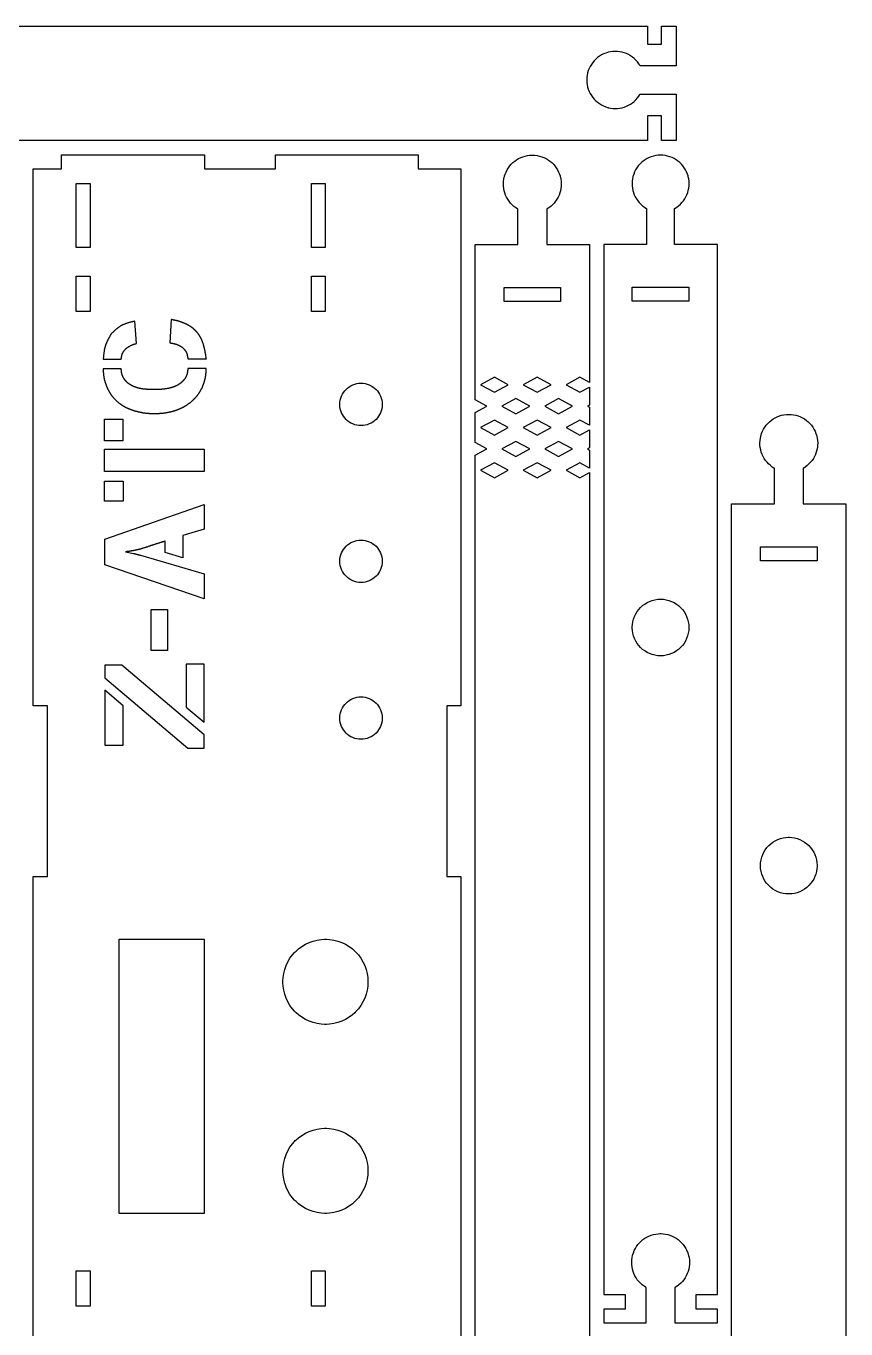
# Model space of a CAD drawing. Extents: x 0 to 216, y 0 to 289.
# Drawn here: x 98.1 to 213.2, y 106.3 to 289.1 of the extents above; entities that cross this region are included whole.
import ezdxf

# ---------------------------------------------------------------- set-up
doc = ezdxf.new("R2010")
doc.units = 0
doc.layers.get('0').update_dxf_attribs({"linetype": 'CONTINUOUS'})

msp = doc.modelspace()

# ---------------------------------------------------------------- linework, layer by layer
at = {"color": 0}
for points in [[(12.595, 289.097), (185.304, 289.097), (185.304, 286.565), (187.254, 286.565), (187.254, 289.097), (189.304, 289.097), (189.304, 283.515), (184.265, 283.515), (184.222, 283.589), (184.086, 283.803), (183.886, 284.069), (183.667, 284.318), (183.429, 284.544), (183.176, 284.75), (182.908, 284.933), (182.628, 285.094), (182.335, 285.232), (182.032, 285.346), (181.721, 285.433), (181.401, 285.497), (181.078, 285.535), (180.75, 285.546), (180.419, 285.531), (180.089, 285.486), (179.84, 285.435), (179.758, 285.414), (179.676, 285.392), (179.435, 285.314), (179.125, 285.189), (178.829, 285.04), (178.55, 284.868), (178.286, 284.676), (178.04, 284.464), (177.814, 284.233), (177.606, 283.985), (177.419, 283.721), (177.254, 283.443), (177.111, 283.151), (176.992, 282.847), (176.897, 282.533), (176.829, 282.21), (176.788, 281.878), (176.774, 281.625), (176.774, 281.54), (176.774, 281.456), (176.788, 281.201), (176.829, 280.869), (176.897, 280.547), (176.992, 280.232), (177.111, 279.929), (177.254, 279.638), (177.419, 279.358), (177.606, 279.094), (177.814, 278.847), (178.04, 278.615), (178.286, 278.404), (178.55, 278.211), (178.829, 278.04), (179.125, 277.892), (179.435, 277.767), (179.676, 277.688), (179.758, 277.667), (179.84, 277.644), (180.089, 277.593), (180.419, 277.55), (180.75, 277.533), (181.078, 277.544), (181.401, 277.582), (181.721, 277.646), (182.032, 277.735), (182.335, 277.849), (182.628, 277.986), (182.908, 278.146), (183.176, 278.329), (183.429, 278.535), (183.667, 278.763), (183.886, 279.01), (184.086, 279.278), (184.224, 279.492), (184.265, 279.565), (189.304, 279.565), (189.304, 279.565), (189.304, 273.047), (187.254, 273.047), (187.254, 276.515), (185.304, 276.515), (185.304, 273.047), (12.595, 273.047)], [(99.0581, 94.4969), (99.0581, 169.797), (101.058, 169.797), (101.058, 193.747), (99.0581, 193.747), (99.0581, 269.047), (103.058, 269.047), (103.058, 271.047), (123.108, 271.047), (123.108, 269.047), (133.058, 269.047), (133.058, 271.047), (153.108, 271.047), (153.108, 269.047), (159.108, 269.047), (159.108, 193.747), (157.108, 193.747), (157.108, 169.797), (159.108, 169.797), (159.108, 94.4969)], [(161.108, 85.7431), (161.108, 228.885), (162.761, 229.778), (161.108, 230.671), (161.108, 234.885), (162.761, 235.778), (161.108, 236.671), (161.108, 258.453), (167.108, 258.453), (167.108, 263.421), (167.035, 263.463), (166.819, 263.603), (166.55, 263.807), (166.301, 264.031), (166.074, 264.271), (165.868, 264.528), (165.685, 264.8), (165.524, 265.085), (165.386, 265.381), (165.274, 265.686), (165.186, 266.001), (165.124, 266.324), (165.086, 266.65), (165.076, 266.982), (165.094, 267.315), (165.14, 267.65), (165.193, 267.9), (165.215, 267.983), (165.236, 268.065), (165.317, 268.31), (165.444, 268.622), (165.596, 268.919), (165.769, 269.201), (165.964, 269.467), (166.179, 269.714), (166.413, 269.943), (166.664, 270.153), (166.931, 270.34), (167.211, 270.507), (167.506, 270.651), (167.813, 270.771), (168.131, 270.865), (168.457, 270.935), (168.792, 270.976), (169.047, 270.992), (169.133, 270.992), (169.218, 270.992), (169.475, 270.976), (169.81, 270.935), (170.136, 270.865), (170.453, 270.771), (170.76, 270.651), (171.054, 270.507), (171.336, 270.34), (171.603, 270.153), (171.854, 269.943), (172.087, 269.714), (172.303, 269.467), (172.497, 269.201), (172.671, 268.919), (172.822, 268.622), (172.95, 268.31), (173.029, 268.065), (173.051, 267.983), (173.074, 267.9), (173.126, 267.65), (173.172, 267.315), (173.189, 266.982), (173.179, 266.65), (173.143, 266.324), (173.081, 266.001), (172.993, 265.686), (172.879, 265.381), (172.742, 265.085), (172.582, 264.8), (172.397, 264.528), (172.192, 264.271), (171.964, 264.031), (171.715, 263.807), (171.447, 263.603), (171.232, 263.463), (171.158, 263.421), (171.158, 258.453), (177.158, 258.453), (177.158, 239.104), (175.814, 239.831), (175.814, 239.831), (173.867, 238.778), (175.814, 237.725), (177.158, 238.451), (177.158, 235.936), (176.867, 235.778), (177.158, 235.619), (177.158, 233.104), (175.814, 233.831), (173.867, 232.778), (175.814, 231.725), (177.158, 232.451), (177.158, 229.936), (176.867, 229.778), (177.158, 229.619), (177.158, 227.104), (175.814, 227.831), (173.867, 226.778), (175.814, 225.725), (177.158, 226.451), (177.158, 85.7431)], [(197.108, 74.7143), (197.108, 222.099), (203.108, 222.099), (203.108, 227.058), (203.035, 227.101), (202.819, 227.242), (202.55, 227.444), (202.301, 227.668), (202.074, 227.908), (201.868, 228.165), (201.685, 228.438), (201.524, 228.722), (201.386, 229.018), (201.274, 229.325), (201.186, 229.639), (201.124, 229.961), (201.086, 230.289), (201.076, 230.619), (201.094, 230.953), (201.14, 231.287), (201.193, 231.539), (201.215, 231.621), (201.237, 231.704), (201.317, 231.947), (201.444, 232.26), (201.596, 232.557), (201.769, 232.839), (201.964, 233.106), (202.179, 233.353), (202.413, 233.582), (202.664, 233.79), (202.931, 233.979), (203.211, 234.144), (203.506, 234.289), (203.813, 234.408), (204.131, 234.504), (204.457, 234.572), (204.792, 234.615), (205.047, 234.629), (205.133, 234.629), (205.218, 234.629), (205.475, 234.615), (205.81, 234.572), (206.136, 234.504), (206.453, 234.408), (206.76, 234.289), (207.054, 234.144), (207.336, 233.979), (207.603, 233.79), (207.854, 233.582), (208.087, 233.353), (208.303, 233.106), (208.497, 232.839), (208.671, 232.557), (208.822, 232.26), (208.95, 231.947), (209.029, 231.704), (209.051, 231.621), (209.074, 231.539), (209.126, 231.287), (209.172, 230.953), (209.189, 230.619), (209.179, 230.289), (209.143, 229.961), (209.081, 229.639), (208.993, 229.325), (208.879, 229.018), (208.742, 228.722), (208.582, 228.438), (208.399, 228.165), (208.192, 227.908), (207.964, 227.668), (207.715, 227.444), (207.447, 227.242), (207.232, 227.101), (207.158, 227.058), (207.158, 222.099), (213.158, 222.099), (213.158, 74.7143)]]:
    msp.add_lwpolyline(points, dxfattribs=at)
for points in [[(195.108, 258.46), (189.108, 258.46), (189.108, 263.499), (189.182, 263.54), (189.396, 263.678), (189.663, 263.878), (189.911, 264.097), (190.138, 264.335), (190.343, 264.588), (190.526, 264.856), (190.688, 265.136), (190.825, 265.429), (190.939, 265.732), (191.028, 266.043), (191.09, 266.362), (191.128, 266.686), (191.139, 267.014), (191.124, 267.344), (191.079, 267.675), (191.029, 267.924), (191.007, 268.006), (190.985, 268.088), (190.907, 268.329), (190.782, 268.639), (190.633, 268.935), (190.462, 269.214), (190.269, 269.478), (190.057, 269.724), (189.826, 269.95), (189.578, 270.158), (189.314, 270.344), (189.036, 270.51), (188.744, 270.653), (188.44, 270.772), (188.126, 270.867), (187.803, 270.935), (187.471, 270.976), (187.218, 270.99), (187.133, 270.99), (187.049, 270.99), (186.794, 270.976), (186.464, 270.935), (186.14, 270.867), (185.825, 270.772), (185.522, 270.653), (185.231, 270.51), (184.951, 270.344), (184.688, 270.158), (184.44, 269.95), (184.21, 269.724), (183.997, 269.478), (183.804, 269.214), (183.633, 268.935), (183.485, 268.639), (183.36, 268.329), (183.281, 268.088), (183.26, 268.006), (183.237, 267.924), (183.188, 267.675), (183.143, 267.344), (183.126, 267.014), (183.138, 266.686), (183.175, 266.362), (183.239, 266.043), (183.328, 265.732), (183.442, 265.429), (183.579, 265.136), (183.739, 264.856), (183.924, 264.588), (184.129, 264.335), (184.356, 264.097), (184.603, 263.878), (184.871, 263.678), (185.085, 263.54), (185.158, 263.499), (185.158, 258.46), (179.158, 258.46), (179.158, 111.176), (182.158, 111.176), (182.158, 109.126), (179.158, 109.126), (179.158, 107.176), (185.108, 107.176), (185.108, 112.137), (185.035, 112.179), (184.819, 112.319), (184.55, 112.523), (184.301, 112.746), (184.074, 112.987), (183.868, 113.244), (183.685, 113.515), (183.524, 113.8), (183.386, 114.096), (183.274, 114.403), (183.186, 114.718), (183.124, 115.039), (183.086, 115.367), (183.076, 115.698), (183.094, 116.031), (183.14, 116.366), (183.193, 116.617), (183.215, 116.699), (183.236, 116.782), (183.317, 117.025), (183.444, 117.338), (183.596, 117.636), (183.769, 117.918), (183.964, 118.183), (184.179, 118.431), (184.413, 118.659), (184.664, 118.868), (184.931, 119.057), (185.211, 119.223), (185.506, 119.367), (185.813, 119.487), (186.131, 119.582), (186.457, 119.651), (186.792, 119.693), (187.047, 119.707), (187.133, 119.707), (187.218, 119.707), (187.475, 119.693), (187.81, 119.651), (188.136, 119.582), (188.453, 119.487), (188.76, 119.367), (189.054, 119.223), (189.336, 119.057), (189.603, 118.868), (189.854, 118.659), (190.087, 118.431), (190.303, 118.183), (190.497, 117.918), (190.671, 117.636), (190.822, 117.338), (190.95, 117.025), (191.029, 116.782), (191.051, 116.699), (191.074, 116.617), (191.126, 116.366), (191.172, 116.031), (191.189, 115.698), (191.179, 115.367), (191.143, 115.039), (191.081, 114.718), (190.993, 114.403), (190.879, 114.096), (190.742, 113.8), (190.582, 113.515), (190.399, 113.244), (190.192, 112.987), (189.964, 112.746), (189.715, 112.523), (189.447, 112.319), (189.232, 112.179), (189.158, 112.137), (189.158, 107.176), (195.108, 107.176), (195.108, 109.126), (192.108, 109.126), (192.108, 111.176), (195.108, 111.176), (195.108, 258.46)], [(105.108, 266.997), (107.058, 266.997), (107.058, 258.047), (105.108, 258.047), (105.108, 266.997)], [(138.108, 266.997), (140.058, 266.997), (140.058, 258.047), (138.108, 258.047), (138.108, 266.997)], [(105.108, 253.997), (107.058, 253.997), (107.058, 249.047), (105.108, 249.047), (105.108, 253.997)], [(138.108, 253.997), (140.058, 253.997), (140.058, 249.047), (138.108, 249.047), (138.108, 253.997)], [(165.158, 252.41), (173.108, 252.41), (173.108, 250.46), (165.158, 250.46), (165.158, 252.41)], [(183.158, 252.46), (191.108, 252.46), (191.108, 250.51), (183.158, 250.51), (183.158, 252.46)], [(113.577, 244.578), (113.34, 247.708), (113.201, 247.675), (113.132, 247.658), (113.063, 247.642), (112.994, 247.625), (112.925, 247.608), (112.856, 247.592), (112.787, 247.574), (112.719, 247.556), (112.65, 247.537), (112.582, 247.519), (112.515, 247.5), (112.447, 247.481), (112.38, 247.461), (112.313, 247.44), (112.247, 247.419), (112.181, 247.397), (112.115, 247.375), (112.05, 247.351), (111.985, 247.328), (111.92, 247.303), (111.857, 247.276), (111.793, 247.25), (111.73, 247.224), (111.668, 247.194), (111.606, 247.165), (111.545, 247.135), (111.485, 247.104), (111.425, 247.071), (111.366, 247.037), (111.317, 247.008), (111.268, 246.978), (111.22, 246.947), (111.172, 246.917), (111.125, 246.885), (111.078, 246.851), (111.031, 246.818), (110.985, 246.783), (110.939, 246.749), (110.893, 246.714), (110.848, 246.678), (110.803, 246.64), (110.758, 246.604), (110.713, 246.567), (110.669, 246.528), (110.625, 246.49), (110.581, 246.451), (110.538, 246.412), (110.494, 246.372), (110.451, 246.333), (110.407, 246.293), (110.364, 246.253), (110.322, 246.211), (110.279, 246.171), (110.236, 246.131), (110.193, 246.089), (110.151, 246.047), (110.108, 246.006), (110.065, 245.965), (110.023, 245.924), (109.993, 245.872), (109.962, 245.822), (109.932, 245.771), (109.902, 245.719), (109.872, 245.669), (109.842, 245.618), (109.813, 245.568), (109.783, 245.517), (109.754, 245.465), (109.725, 245.414), (109.696, 245.362), (109.667, 245.313), (109.639, 245.261), (109.611, 245.21), (109.584, 245.157), (109.557, 245.106), (109.53, 245.054), (109.504, 245.003), (109.478, 244.95), (109.453, 244.897), (109.428, 244.846), (109.403, 244.793), (109.38, 244.74), (109.357, 244.688), (109.334, 244.635), (109.312, 244.581), (109.291, 244.528), (109.271, 244.474), (109.251, 244.419), (109.232, 244.365), (109.211, 244.303), (109.191, 244.24), (109.172, 244.176), (109.153, 244.112), (109.136, 244.049), (109.12, 243.985), (109.104, 243.921), (109.089, 243.856), (109.075, 243.79), (109.062, 243.725), (109.049, 243.66), (109.037, 243.594), (109.025, 243.528), (109.014, 243.461), (109.004, 243.396), (108.994, 243.329), (108.984, 243.263), (108.975, 243.196), (108.967, 243.128), (108.959, 243.061), (108.951, 242.993), (108.943, 242.926), (108.936, 242.858), (108.929, 242.792), (108.922, 242.724), (108.916, 242.656), (108.909, 242.588), (108.903, 242.519), (108.897, 242.451), (108.89, 242.383), (111.421, 242.383), (111.425, 242.414), (111.429, 242.443), (111.434, 242.472), (111.438, 242.501), (111.442, 242.531), (111.447, 242.56), (111.451, 242.59), (111.456, 242.619), (111.461, 242.649), (111.466, 242.678), (111.471, 242.707), (111.476, 242.736), (111.482, 242.764), (111.488, 242.793), (111.494, 242.822), (111.5, 242.85), (111.507, 242.879), (111.514, 242.907), (111.522, 242.936), (111.529, 242.964), (111.537, 242.992), (111.546, 243.019), (111.555, 243.047), (111.564, 243.075), (111.574, 243.101), (111.584, 243.129), (111.595, 243.156), (111.606, 243.182), (111.618, 243.208), (111.631, 243.235), (111.641, 243.257), (111.653, 243.278), (111.664, 243.3), (111.676, 243.321), (111.688, 243.343), (111.701, 243.364), (111.714, 243.385), (111.727, 243.406), (111.74, 243.426), (111.754, 243.446), (111.768, 243.467), (111.782, 243.486), (111.797, 243.507), (111.811, 243.526), (111.826, 243.546), (111.841, 243.567), (111.857, 243.586), (111.872, 243.606), (111.887, 243.625), (111.903, 243.644), (111.919, 243.664), (111.935, 243.683), (111.951, 243.701), (111.967, 243.721), (111.983, 243.74), (111.999, 243.76), (112.015, 243.778), (112.048, 243.817), (112.064, 243.835), (112.064, 243.835), (112.064, 243.835), (112.064, 243.836), (112.064, 243.836), (112.064, 243.836), (112.064, 243.836), (112.065, 243.836), (112.065, 243.836), (112.065, 243.836), (112.065, 243.836), (112.065, 243.836), (112.065, 243.836), (112.065, 243.836), (112.065, 243.836), (112.065, 243.838), (112.066, 243.838), (112.066, 243.838), (112.066, 243.838), (112.066, 243.838), (112.066, 243.838), (112.068, 243.839), (112.089, 243.854), (112.13, 243.885), (112.193, 243.932), (112.213, 243.946), (112.234, 243.961), (112.255, 243.976), (112.276, 243.992), (112.297, 244.007), (112.318, 244.022), (112.339, 244.036), (112.361, 244.051), (112.382, 244.067), (112.403, 244.081), (112.425, 244.094), (112.446, 244.11), (112.468, 244.124), (112.489, 244.138), (112.511, 244.151), (112.533, 244.164), (112.555, 244.178), (112.577, 244.192), (112.599, 244.204), (112.621, 244.217), (112.644, 244.229), (112.666, 244.242), (112.689, 244.254), (112.712, 244.267), (112.739, 244.281), (112.766, 244.293), (112.794, 244.307), (112.822, 244.319), (112.849, 244.332), (112.878, 244.344), (112.906, 244.356), (112.934, 244.368), (112.962, 244.379), (112.991, 244.39), (113.019, 244.401), (113.048, 244.412), (113.077, 244.422), (113.106, 244.432), (113.135, 244.443), (113.164, 244.453), (113.193, 244.463), (113.223, 244.472), (113.252, 244.481), (113.281, 244.49), (113.311, 244.499), (113.34, 244.508), (113.369, 244.517), (113.399, 244.526), (113.429, 244.535), (113.458, 244.543), (113.488, 244.551), (113.517, 244.56), (113.547, 244.569), (113.577, 244.578)], [(118.263, 244.656), (118.297, 244.65), (118.33, 244.646), (118.364, 244.64), (118.397, 244.635), (118.431, 244.629), (118.464, 244.624), (118.497, 244.619), (118.531, 244.614), (118.564, 244.607), (118.597, 244.601), (118.631, 244.596), (118.664, 244.589), (118.697, 244.583), (118.73, 244.576), (118.763, 244.569), (118.796, 244.563), (118.829, 244.556), (118.862, 244.547), (118.894, 244.54), (118.927, 244.532), (118.959, 244.524), (118.992, 244.514), (119.024, 244.506), (119.056, 244.496), (119.088, 244.486), (119.12, 244.475), (119.152, 244.465), (119.183, 244.454), (119.215, 244.443), (119.242, 244.432), (119.269, 244.422), (119.296, 244.411), (119.323, 244.4), (119.35, 244.388), (119.376, 244.376), (119.403, 244.364), (119.429, 244.351), (119.456, 244.339), (119.482, 244.326), (119.508, 244.313), (119.534, 244.3), (119.56, 244.286), (119.586, 244.272), (119.611, 244.258), (119.637, 244.244), (119.663, 244.231), (119.688, 244.215), (119.714, 244.201), (119.739, 244.186), (119.764, 244.172), (119.79, 244.157), (119.815, 244.142), (119.84, 244.126), (119.865, 244.112), (119.891, 244.097), (119.941, 244.067), (119.966, 244.051), (119.991, 244.036), (120.016, 244.021), (120.016, 244.021), (120.016, 244.019), (120.017, 244.019), (120.017, 244.019), (120.017, 244.019), (120.017, 244.019), (120.018, 244.019), (120.018, 244.019), (120.018, 244.019), (120.018, 244.019), (120.018, 244.019), (120.018, 244.019), (120.019, 244.018), (120.019, 244.018), (120.019, 244.018), (120.021, 244.015), (120.04, 243.996), (120.058, 243.976), (120.077, 243.956), (120.096, 243.936), (120.114, 243.915), (120.132, 243.894), (120.151, 243.875), (120.169, 243.854), (120.187, 243.833), (120.205, 243.814), (120.223, 243.793), (120.241, 243.772), (120.258, 243.751), (120.276, 243.731), (120.293, 243.71), (120.31, 243.689), (120.327, 243.668), (120.343, 243.646), (120.36, 243.625), (120.376, 243.604), (120.392, 243.582), (120.407, 243.56), (120.423, 243.537), (120.438, 243.515), (120.452, 243.493), (120.467, 243.471), (120.481, 243.449), (120.494, 243.425), (120.508, 243.403), (120.52, 243.379), (120.535, 243.35), (120.55, 243.321), (120.563, 243.293), (120.577, 243.263), (120.589, 243.233), (120.601, 243.203), (120.613, 243.174), (120.624, 243.143), (120.634, 243.112), (120.644, 243.082), (120.654, 243.05), (120.663, 243.019), (120.672, 242.987), (120.68, 242.957), (120.688, 242.925), (120.696, 242.893), (120.703, 242.861), (120.71, 242.829), (120.717, 242.797), (120.723, 242.764), (120.729, 242.732), (120.735, 242.7), (120.741, 242.667), (120.747, 242.635), (120.752, 242.601), (120.757, 242.568), (120.762, 242.536), (120.767, 242.503), (120.772, 242.469), (120.777, 242.438), (120.782, 242.404), (123.374, 242.404), (123.369, 242.44), (123.364, 242.478), (123.358, 242.515), (123.353, 242.551), (123.348, 242.589), (123.342, 242.625), (123.337, 242.662), (123.331, 242.699), (123.32, 242.772), (123.315, 242.81), (123.309, 242.846), (123.303, 242.883), (123.297, 242.919), (123.292, 242.957), (123.286, 242.993), (123.28, 243.031), (123.273, 243.067), (123.267, 243.103), (123.261, 243.14), (123.254, 243.176), (123.248, 243.213), (123.241, 243.25), (123.234, 243.286), (123.227, 243.322), (123.221, 243.36), (123.213, 243.396), (123.206, 243.432), (123.198, 243.468), (123.191, 243.504), (123.184, 243.539), (123.176, 243.572), (123.169, 243.607), (123.161, 243.64), (123.153, 243.675), (123.145, 243.708), (123.137, 243.742), (123.129, 243.776), (123.121, 243.81), (123.112, 243.843), (123.104, 243.878), (123.095, 243.911), (123.086, 243.944), (123.077, 243.979), (123.069, 244.013), (123.06, 244.046), (123.042, 244.114), (123.032, 244.147), (123.023, 244.181), (123.014, 244.215), (122.995, 244.282), (122.986, 244.315), (122.967, 244.383), (122.957, 244.417), (122.948, 244.45), (122.919, 244.551), (122.887, 244.64), (122.876, 244.669), (122.854, 244.729), (122.844, 244.758), (122.833, 244.789), (122.822, 244.818), (122.81, 244.847), (122.799, 244.876), (122.788, 244.906), (122.776, 244.935), (122.765, 244.964), (122.753, 244.993), (122.741, 245.022), (122.729, 245.051), (122.717, 245.081), (122.705, 245.108), (122.693, 245.138), (122.68, 245.167), (122.667, 245.194), (122.654, 245.222), (122.641, 245.251), (122.627, 245.279), (122.613, 245.307), (122.599, 245.335), (122.585, 245.362), (122.571, 245.39), (122.556, 245.417), (122.542, 245.442), (122.528, 245.468), (122.513, 245.493), (122.499, 245.518), (122.484, 245.543), (122.469, 245.567), (122.453, 245.592), (122.438, 245.617), (122.422, 245.642), (122.406, 245.665), (122.39, 245.69), (122.374, 245.714), (122.358, 245.739), (122.341, 245.763), (122.324, 245.786), (122.308, 245.811), (122.291, 245.835), (122.274, 245.858), (122.257, 245.882), (122.239, 245.906), (122.222, 245.929), (122.205, 245.954), (122.17, 246.001), (122.152, 246.025), (122.135, 246.049), (122.117, 246.072), (122.099, 246.096), (122.082, 246.119), (122.064, 246.143), (122.044, 246.164), (122.024, 246.185), (122.003, 246.206), (121.983, 246.226), (121.963, 246.247), (121.943, 246.268), (121.923, 246.289), (121.902, 246.31), (121.882, 246.331), (121.862, 246.351), (121.841, 246.372), (121.821, 246.393), (121.8, 246.412), (121.78, 246.433), (121.759, 246.454), (121.738, 246.474), (121.718, 246.494), (121.697, 246.514), (121.676, 246.533), (121.655, 246.553), (121.633, 246.572), (121.612, 246.592), (121.591, 246.611), (121.569, 246.631), (121.547, 246.649), (121.526, 246.667), (121.504, 246.686), (121.482, 246.704), (121.46, 246.722), (121.437, 246.74), (121.413, 246.76), (121.388, 246.778), (121.363, 246.797), (121.338, 246.815), (121.313, 246.833), (121.287, 246.851), (121.262, 246.869), (121.236, 246.888), (121.21, 246.904), (121.184, 246.922), (121.157, 246.939), (121.131, 246.956), (121.105, 246.972), (121.078, 246.989), (121.051, 247.006), (121.024, 247.022), (120.997, 247.037), (120.97, 247.054), (120.943, 247.069), (120.916, 247.086), (120.888, 247.101), (120.861, 247.117), (120.834, 247.133), (120.806, 247.149), (120.778, 247.164), (120.751, 247.179), (120.723, 247.194), (120.695, 247.21), (120.668, 247.226), (120.612, 247.257), (120.579, 247.271), (120.547, 247.285), (120.514, 247.299), (120.449, 247.326), (120.416, 247.34), (120.384, 247.354), (120.351, 247.368), (120.318, 247.382), (120.286, 247.396), (120.253, 247.41), (120.22, 247.424), (120.188, 247.436), (120.155, 247.45), (120.122, 247.464), (120.089, 247.476), (120.056, 247.489), (120.023, 247.503), (119.991, 247.515), (119.958, 247.528), (119.925, 247.54), (119.892, 247.553), (119.858, 247.565), (119.825, 247.576), (119.792, 247.589), (119.759, 247.6), (119.726, 247.612), (119.692, 247.624), (119.659, 247.635), (119.625, 247.644), (119.587, 247.657), (119.549, 247.669), (119.51, 247.681), (119.471, 247.692), (119.433, 247.703), (119.394, 247.714), (119.355, 247.725), (119.316, 247.735), (119.277, 247.746), (119.238, 247.756), (119.199, 247.765), (119.16, 247.775), (119.12, 247.785), (119.081, 247.794), (119.042, 247.803), (119.002, 247.813), (118.963, 247.821), (118.923, 247.831), (118.883, 247.839), (118.844, 247.847), (118.804, 247.856), (118.765, 247.864), (118.725, 247.872), (118.685, 247.881), (118.645, 247.889), (118.605, 247.897), (118.526, 247.912), (118.486, 247.921), (118.446, 247.929), (118.229, 244.66), (118.263, 244.656)], [(116.131, 234.746), (116.178, 234.747), (116.226, 234.749), (116.274, 234.75), (116.321, 234.751), (116.369, 234.753), (116.417, 234.754), (116.464, 234.757), (116.559, 234.76), (116.607, 234.763), (116.654, 234.764), (116.702, 234.767), (116.749, 234.769), (116.797, 234.772), (116.844, 234.775), (116.891, 234.778), (116.939, 234.781), (116.986, 234.785), (117.033, 234.787), (117.08, 234.792), (117.128, 234.796), (117.175, 234.8), (117.222, 234.804), (117.269, 234.808), (117.316, 234.814), (117.363, 234.819), (117.41, 234.825), (117.457, 234.831), (117.503, 234.838), (117.549, 234.843), (117.595, 234.85), (117.641, 234.857), (117.687, 234.865), (117.733, 234.872), (117.779, 234.881), (117.824, 234.889), (117.87, 234.897), (117.916, 234.907), (117.961, 234.915), (118.007, 234.925), (118.053, 234.935), (118.098, 234.944), (118.144, 234.954), (118.189, 234.964), (118.235, 234.975), (118.28, 234.985), (118.326, 234.996), (118.371, 235.006), (118.416, 235.017), (118.462, 235.028), (118.507, 235.039), (118.553, 235.05), (118.598, 235.063), (118.643, 235.074), (118.734, 235.096), (118.78, 235.108), (118.825, 235.119), (118.87, 235.131), (118.916, 235.143), (118.957, 235.157), (118.997, 235.172), (119.038, 235.188), (119.079, 235.201), (119.119, 235.217), (119.16, 235.232), (119.201, 235.247), (119.241, 235.263), (119.282, 235.276), (119.322, 235.292), (119.363, 235.307), (119.403, 235.324), (119.443, 235.339), (119.483, 235.354), (119.523, 235.371), (119.563, 235.386), (119.603, 235.403), (119.643, 235.419), (119.683, 235.436), (119.722, 235.453), (119.762, 235.469), (119.801, 235.487), (119.84, 235.506), (119.879, 235.522), (119.918, 235.542), (119.956, 235.56), (119.995, 235.578), (120.033, 235.597), (120.071, 235.617), (120.109, 235.636), (120.146, 235.656), (120.183, 235.676), (120.22, 235.696), (120.257, 235.717), (120.293, 235.737), (120.33, 235.76), (120.366, 235.781), (120.402, 235.803), (120.438, 235.825), (120.474, 235.847), (120.509, 235.871), (120.545, 235.893), (120.581, 235.917), (120.616, 235.94), (120.651, 235.964), (120.686, 235.987), (120.722, 236.011), (120.756, 236.035), (120.791, 236.06), (120.826, 236.083), (120.861, 236.108), (120.896, 236.133), (120.931, 236.158), (120.965, 236.182), (121, 236.207), (121.034, 236.232), (121.069, 236.257), (121.104, 236.283), (121.138, 236.308), (121.173, 236.333), (121.207, 236.358), (121.237, 236.386), (121.267, 236.412), (121.297, 236.44), (121.327, 236.468), (121.357, 236.496), (121.387, 236.524), (121.416, 236.551), (121.446, 236.578), (121.476, 236.606), (121.505, 236.633), (121.534, 236.661), (121.564, 236.69), (121.593, 236.718), (121.622, 236.746), (121.651, 236.774), (121.679, 236.803), (121.708, 236.831), (121.736, 236.86), (121.764, 236.889), (121.792, 236.917), (121.82, 236.946), (121.847, 236.975), (121.874, 237.006), (121.901, 237.035), (121.928, 237.064), (121.954, 237.094), (121.98, 237.125), (122.006, 237.156), (122.032, 237.186), (122.057, 237.217), (122.083, 237.25), (122.109, 237.282), (122.135, 237.317), (122.16, 237.35), (122.185, 237.383), (122.21, 237.418), (122.234, 237.453), (122.258, 237.487), (122.282, 237.522), (122.306, 237.557), (122.329, 237.593), (122.352, 237.628), (122.375, 237.664), (122.397, 237.7), (122.42, 237.736), (122.442, 237.772), (122.464, 237.808), (122.486, 237.846), (122.508, 237.882), (122.529, 237.919), (122.551, 237.956), (122.572, 237.993), (122.593, 238.031), (122.614, 238.068), (122.635, 238.104), (122.656, 238.142), (122.677, 238.179), (122.698, 238.217), (122.719, 238.254), (122.74, 238.292), (122.76, 238.329), (122.777, 238.371), (122.809, 238.453), (122.826, 238.493), (122.842, 238.535), (122.858, 238.575), (122.874, 238.617), (122.89, 238.657), (122.906, 238.699), (122.922, 238.739), (122.937, 238.781), (122.953, 238.821), (122.968, 238.862), (122.983, 238.903), (122.998, 238.944), (123.013, 238.986), (123.027, 239.026), (123.041, 239.068), (123.055, 239.11), (123.069, 239.151), (123.082, 239.192), (123.095, 239.233), (123.108, 239.275), (123.121, 239.317), (123.133, 239.358), (123.144, 239.4), (123.156, 239.442), (123.167, 239.483), (123.178, 239.526), (123.188, 239.568), (123.199, 239.614), (123.209, 239.661), (123.219, 239.708), (123.228, 239.756), (123.237, 239.801), (123.245, 239.849), (123.253, 239.896), (123.261, 239.944), (123.268, 239.992), (123.275, 240.039), (123.281, 240.086), (123.287, 240.135), (123.293, 240.182), (123.298, 240.231), (123.303, 240.278), (123.308, 240.326), (123.312, 240.375), (123.317, 240.422), (123.321, 240.471), (123.324, 240.519), (123.328, 240.568), (123.331, 240.617), (123.335, 240.665), (123.338, 240.714), (123.341, 240.763), (123.343, 240.811), (123.346, 240.86), (123.352, 240.957), (123.357, 241.054), (120.766, 241.054), (120.765, 241.028), (120.761, 240.975), (120.759, 240.949), (120.757, 240.922), (120.755, 240.896), (120.753, 240.869), (120.751, 240.843), (120.749, 240.817), (120.746, 240.79), (120.744, 240.764), (120.741, 240.737), (120.738, 240.711), (120.735, 240.685), (120.732, 240.66), (120.729, 240.633), (120.725, 240.607), (120.721, 240.581), (120.717, 240.556), (120.713, 240.529), (120.708, 240.503), (120.704, 240.478), (120.698, 240.451), (120.693, 240.426), (120.688, 240.401), (120.682, 240.375), (120.675, 240.35), (120.668, 240.325), (120.662, 240.3), (120.654, 240.275), (120.647, 240.251), (120.639, 240.228), (120.631, 240.204), (120.623, 240.182), (120.615, 240.158), (120.606, 240.136), (120.597, 240.112), (120.587, 240.09), (120.578, 240.068), (120.568, 240.046), (120.558, 240.022), (120.547, 240), (120.537, 239.978), (120.526, 239.956), (120.515, 239.933), (120.504, 239.912), (120.493, 239.89), (120.482, 239.868), (120.47, 239.846), (120.458, 239.824), (120.447, 239.803), (120.435, 239.781), (120.423, 239.758), (120.411, 239.737), (120.398, 239.715), (120.386, 239.694), (120.374, 239.672), (120.362, 239.651), (120.349, 239.629), (120.337, 239.608), (120.325, 239.586), (120.325, 239.586), (120.325, 239.586), (120.325, 239.586), (120.325, 239.586), (120.325, 239.586), (120.325, 239.586), (120.324, 239.586), (120.324, 239.586), (120.324, 239.586), (120.324, 239.586), (120.324, 239.586), (120.324, 239.586), (120.324, 239.586), (120.324, 239.585), (120.324, 239.585), (120.324, 239.585), (120.324, 239.585), (120.324, 239.585), (120.324, 239.585), (120.324, 239.585), (120.324, 239.585), (120.324, 239.585), (120.324, 239.585), (120.323, 239.585), (120.323, 239.585), (120.323, 239.583), (120.323, 239.583), (120.323, 239.583), (120.323, 239.583), (120.322, 239.583), (120.322, 239.583), (120.322, 239.583), (120.307, 239.565), (120.262, 239.511), (120.246, 239.494), (120.231, 239.476), (120.216, 239.458), (120.201, 239.442), (120.185, 239.424), (120.17, 239.406), (120.154, 239.389), (120.139, 239.371), (120.123, 239.354), (120.108, 239.336), (120.092, 239.319), (120.076, 239.303), (120.06, 239.285), (120.044, 239.268), (120.028, 239.251), (120.012, 239.235), (119.995, 239.218), (119.979, 239.201), (119.962, 239.186), (119.946, 239.169), (119.929, 239.153), (119.912, 239.138), (119.895, 239.122), (119.878, 239.106), (119.86, 239.09), (119.843, 239.075), (119.824, 239.06), (119.805, 239.044), (119.787, 239.029), (119.767, 239.014), (119.748, 238.999), (119.729, 238.985), (119.71, 238.969), (119.69, 238.956), (119.67, 238.942), (119.65, 238.928), (119.63, 238.914), (119.61, 238.9), (119.59, 238.886), (119.57, 238.872), (119.549, 238.86), (119.529, 238.846), (119.508, 238.833), (119.488, 238.819), (119.467, 238.807), (119.446, 238.794), (119.426, 238.782), (119.405, 238.769), (119.384, 238.757), (119.342, 238.732), (119.321, 238.719), (119.3, 238.707), (119.237, 238.669), (119.216, 238.657), (119.216, 238.657), (119.216, 238.657), (119.216, 238.657), (119.216, 238.657), (119.216, 238.657), (119.215, 238.657), (119.215, 238.657), (119.215, 238.657), (119.215, 238.657), (119.215, 238.657), (119.215, 238.657), (119.215, 238.657), (119.215, 238.657), (119.215, 238.657), (119.215, 238.657), (119.215, 238.657), (119.215, 238.657), (119.215, 238.657), (119.215, 238.657), (119.215, 238.657), (119.215, 238.657), (119.215, 238.657), (119.215, 238.657), (119.214, 238.657), (119.214, 238.657), (119.214, 238.657), (119.214, 238.657), (119.213, 238.656), (119.191, 238.646), (119.169, 238.638), (119.147, 238.628), (119.102, 238.608), (119.08, 238.599), (119.058, 238.589), (119.036, 238.581), (119.014, 238.571), (118.991, 238.561), (118.969, 238.553), (118.947, 238.543), (118.902, 238.525), (118.88, 238.515), (118.858, 238.507), (118.835, 238.497), (118.813, 238.489), (118.79, 238.481), (118.768, 238.472), (118.745, 238.464), (118.723, 238.456), (118.7, 238.447), (118.677, 238.439), (118.655, 238.431), (118.632, 238.422), (118.609, 238.415), (118.586, 238.407), (118.563, 238.4), (118.54, 238.393), (118.515, 238.385), (118.49, 238.378), (118.465, 238.369), (118.44, 238.362), (118.415, 238.356), (118.389, 238.349), (118.364, 238.342), (118.338, 238.336), (118.313, 238.329), (118.288, 238.324), (118.262, 238.317), (118.237, 238.311), (118.211, 238.306), (118.185, 238.3), (118.16, 238.294), (118.134, 238.289), (118.108, 238.283), (118.083, 238.278), (118.057, 238.272), (118.031, 238.268), (118.005, 238.263), (117.98, 238.257), (117.954, 238.253), (117.928, 238.247), (117.902, 238.243), (117.877, 238.237), (117.851, 238.233), (117.799, 238.224), (117.773, 238.219), (117.748, 238.214), (117.748, 238.214), (117.748, 238.214), (117.747, 238.214), (117.747, 238.214), (117.747, 238.214), (117.746, 238.214), (117.695, 238.207), (117.67, 238.204), (117.644, 238.2), (117.618, 238.197), (117.593, 238.194), (117.567, 238.19), (117.541, 238.188), (117.516, 238.183), (117.49, 238.181), (117.465, 238.178), (117.439, 238.175), (117.388, 238.168), (117.336, 238.162), (117.311, 238.158), (117.285, 238.156), (117.259, 238.153), (117.233, 238.15), (117.208, 238.147), (117.156, 238.142), (117.131, 238.14), (117.105, 238.138), (117.079, 238.135), (117.053, 238.132), (117.028, 238.131), (117.002, 238.128), (116.976, 238.126), (116.95, 238.124), (116.924, 238.122), (116.898, 238.121), (116.871, 238.118), (116.845, 238.117), (116.819, 238.115), (116.793, 238.114), (116.767, 238.112), (116.74, 238.111), (116.714, 238.11), (116.688, 238.108), (116.662, 238.107), (116.635, 238.107), (116.609, 238.106), (116.583, 238.104), (116.557, 238.103), (116.531, 238.103), (116.504, 238.101), (116.478, 238.101), (116.452, 238.1), (116.426, 238.1), (116.399, 238.099), (116.373, 238.099), (116.321, 238.097), (116.295, 238.097), (116.268, 238.096), (116.242, 238.096), (116.216, 238.094), (116.19, 238.094), (116.163, 238.094), (116.163, 238.094), (116.163, 238.094), (116.163, 238.094), (116.137, 238.094), (116.085, 238.094), (116.059, 238.096), (116.033, 238.096), (116.007, 238.096), (115.981, 238.096), (115.955, 238.097), (115.929, 238.097), (115.903, 238.097), (115.877, 238.099), (115.851, 238.099), (115.799, 238.1), (115.773, 238.1), (115.748, 238.1), (115.722, 238.101), (115.696, 238.101), (115.67, 238.103), (115.644, 238.103), (115.618, 238.104), (115.592, 238.104), (115.566, 238.106), (115.54, 238.107), (115.514, 238.107), (115.488, 238.108), (115.462, 238.11), (115.436, 238.11), (115.41, 238.111), (115.384, 238.112), (115.357, 238.114), (115.33, 238.115), (115.302, 238.117), (115.275, 238.118), (115.221, 238.121), (115.193, 238.124), (115.166, 238.125), (115.112, 238.128), (115.084, 238.131), (115.057, 238.132), (115.03, 238.135), (115.003, 238.136), (114.976, 238.138), (114.948, 238.14), (114.894, 238.144), (114.84, 238.149), (114.785, 238.153), (114.704, 238.16), (114.677, 238.162), (114.65, 238.165), (114.622, 238.167), (114.595, 238.169), (114.568, 238.172), (114.541, 238.174), (114.54, 238.174), (114.54, 238.174), (114.54, 238.174), (114.539, 238.174), (114.513, 238.178), (114.487, 238.182), (114.461, 238.186), (114.435, 238.19), (114.409, 238.194), (114.383, 238.199), (114.357, 238.201), (114.331, 238.206), (114.305, 238.21), (114.279, 238.214), (114.227, 238.224), (114.202, 238.228), (114.176, 238.232), (114.15, 238.237), (114.124, 238.242), (114.098, 238.247), (114.072, 238.251), (114.047, 238.257), (114.021, 238.263), (113.995, 238.267), (113.969, 238.272), (113.944, 238.278), (113.918, 238.285), (113.893, 238.29), (113.867, 238.296), (113.842, 238.303), (113.816, 238.31), (113.791, 238.317), (113.765, 238.324), (113.741, 238.331), (113.717, 238.338), (113.693, 238.344), (113.669, 238.351), (113.645, 238.36), (113.621, 238.367), (113.597, 238.375), (113.573, 238.383), (113.549, 238.392), (113.525, 238.4), (113.502, 238.408), (113.478, 238.417), (113.454, 238.425), (113.431, 238.435), (113.407, 238.443), (113.383, 238.453), (113.36, 238.461), (113.336, 238.471), (113.313, 238.481), (113.29, 238.489), (113.266, 238.499), (113.243, 238.508), (113.196, 238.528), (113.173, 238.537), (113.15, 238.547), (113.126, 238.557), (113.08, 238.576), (113.033, 238.596), (113.033, 238.596), (113.033, 238.596), (113.033, 238.596), (113.033, 238.596), (113.033, 238.596), (113.033, 238.596), (113.033, 238.596), (113.033, 238.596), (113.033, 238.596), (113.033, 238.596), (113.032, 238.596), (113.032, 238.596), (113.032, 238.596), (113.032, 238.596), (113.032, 238.596), (113.032, 238.596), (113.032, 238.596), (113.032, 238.596), (113.032, 238.596), (113.032, 238.596), (113.032, 238.596), (113.032, 238.596), (113.032, 238.596), (113.032, 238.596), (113.032, 238.596), (113.032, 238.597), (113.032, 238.597), (113.032, 238.597), (113.032, 238.597), (113.032, 238.597), (113.032, 238.597), (113.032, 238.597), (113.031, 238.597), (113.031, 238.597), (113.031, 238.597), (113.031, 238.597), (113.01, 238.608), (112.988, 238.619), (112.967, 238.632), (112.945, 238.643), (112.902, 238.667), (112.88, 238.678), (112.859, 238.69), (112.837, 238.701), (112.816, 238.714), (112.795, 238.725), (112.774, 238.737), (112.752, 238.75), (112.731, 238.763), (112.71, 238.775), (112.689, 238.787), (112.668, 238.8), (112.648, 238.813), (112.627, 238.825), (112.606, 238.839), (112.586, 238.851), (112.565, 238.865), (112.545, 238.879), (112.525, 238.893), (112.505, 238.907), (112.485, 238.921), (112.466, 238.935), (112.446, 238.95), (112.427, 238.964), (112.407, 238.979), (112.389, 238.994), (112.371, 239.01), (112.352, 239.025), (112.335, 239.04), (112.317, 239.056), (112.299, 239.071), (112.282, 239.088), (112.264, 239.103), (112.247, 239.119), (112.23, 239.136), (112.213, 239.153), (112.196, 239.168), (112.179, 239.186), (112.162, 239.203), (112.146, 239.219), (112.129, 239.236), (112.113, 239.254), (112.096, 239.271), (112.08, 239.289), (112.064, 239.306), (112.048, 239.324), (112.032, 239.34), (112.016, 239.358), (112, 239.376), (111.984, 239.393), (111.968, 239.411), (111.952, 239.429), (111.904, 239.482), (111.904, 239.483), (111.904, 239.483), (111.904, 239.483), (111.904, 239.483), (111.903, 239.483), (111.903, 239.483), (111.903, 239.483), (111.903, 239.483), (111.903, 239.485), (111.903, 239.485), (111.903, 239.485), (111.903, 239.485), (111.903, 239.485), (111.903, 239.485), (111.903, 239.485), (111.903, 239.485), (111.902, 239.485), (111.902, 239.485), (111.902, 239.485), (111.902, 239.485), (111.902, 239.485), (111.902, 239.485), (111.902, 239.485), (111.902, 239.485), (111.902, 239.485), (111.902, 239.486), (111.902, 239.486), (111.902, 239.486), (111.902, 239.486), (111.902, 239.486), (111.902, 239.486), (111.863, 239.551), (111.837, 239.596), (111.811, 239.64), (111.798, 239.662), (111.785, 239.685), (111.773, 239.707), (111.76, 239.729), (111.748, 239.751), (111.736, 239.774), (111.724, 239.796), (111.712, 239.818), (111.7, 239.842), (111.688, 239.864), (111.677, 239.886), (111.666, 239.91), (111.655, 239.932), (111.644, 239.956), (111.634, 239.978), (111.623, 240.001), (111.613, 240.025), (111.604, 240.047), (111.594, 240.071), (111.585, 240.094), (111.576, 240.118), (111.567, 240.142), (111.559, 240.165), (111.55, 240.193), (111.542, 240.221), (111.534, 240.249), (111.526, 240.276), (111.518, 240.304), (111.511, 240.333), (111.505, 240.361), (111.499, 240.389), (111.493, 240.418), (111.487, 240.446), (111.482, 240.475), (111.477, 240.504), (111.472, 240.532), (111.468, 240.561), (111.463, 240.59), (111.459, 240.619), (111.455, 240.649), (111.452, 240.676), (111.448, 240.706), (111.445, 240.735), (111.442, 240.764), (111.439, 240.793), (111.436, 240.822), (111.434, 240.851), (111.431, 240.882), (111.428, 240.911), (111.426, 240.94), (111.424, 240.969), (111.419, 241.028), (111.413, 241.033), (108.87, 241.033), (108.873, 240.985), (108.876, 240.936), (108.882, 240.838), (108.885, 240.787), (108.888, 240.739), (108.892, 240.69), (108.895, 240.642), (108.899, 240.592), (108.903, 240.543), (108.907, 240.494), (108.911, 240.446), (108.915, 240.397), (108.92, 240.349), (108.925, 240.299), (108.93, 240.251), (108.935, 240.203), (108.941, 240.154), (108.947, 240.106), (108.953, 240.057), (108.96, 240.008), (108.967, 239.961), (108.974, 239.912), (108.982, 239.865), (108.99, 239.817), (108.999, 239.769), (109.008, 239.722), (109.017, 239.674), (109.027, 239.626), (109.038, 239.579), (109.047, 239.536), (109.058, 239.492), (109.069, 239.449), (109.08, 239.404), (109.092, 239.361), (109.104, 239.318), (109.117, 239.275), (109.129, 239.231), (109.142, 239.188), (109.156, 239.144), (109.169, 239.101), (109.183, 239.058), (109.198, 239.015), (109.212, 238.972), (109.227, 238.929), (109.242, 238.888), (109.257, 238.844), (109.272, 238.801), (109.288, 238.758), (109.303, 238.715), (109.319, 238.674), (109.335, 238.631), (109.351, 238.588), (109.367, 238.546), (109.384, 238.503), (109.4, 238.46), (109.416, 238.417), (109.433, 238.375), (109.449, 238.332), (109.466, 238.289), (109.524, 238.181), (109.544, 238.144), (109.563, 238.108), (109.583, 238.072), (109.603, 238.036), (109.622, 238), (109.642, 237.964), (109.662, 237.928), (109.682, 237.892), (109.702, 237.857), (109.723, 237.821), (109.743, 237.786), (109.764, 237.75), (109.784, 237.715), (109.805, 237.681), (109.826, 237.644), (109.848, 237.61), (109.869, 237.576), (109.891, 237.542), (109.913, 237.507), (109.935, 237.474), (109.958, 237.439), (109.98, 237.406), (110.003, 237.372), (110.027, 237.339), (110.05, 237.307), (110.074, 237.274), (110.098, 237.242), (110.123, 237.21), (110.148, 237.176), (110.173, 237.144), (110.199, 237.114), (110.225, 237.082), (110.252, 237.051), (110.278, 237.019), (110.305, 236.989), (110.333, 236.958), (110.36, 236.928), (110.388, 236.897), (110.416, 236.868), (110.444, 236.838), (110.473, 236.808), (110.502, 236.779), (110.53, 236.749), (110.559, 236.719), (110.589, 236.69), (110.618, 236.661), (110.648, 236.633), (110.677, 236.604), (110.707, 236.575), (110.737, 236.546), (110.767, 236.518), (110.797, 236.489), (110.827, 236.461), (110.858, 236.432), (110.888, 236.404), (110.918, 236.375), (110.979, 236.318), (111.013, 236.293), (111.047, 236.269), (111.081, 236.244), (111.115, 236.221), (111.149, 236.196), (111.183, 236.171), (111.218, 236.147), (111.286, 236.099), (111.32, 236.075), (111.354, 236.051), (111.389, 236.028), (111.423, 236.004), (111.458, 235.981), (111.492, 235.957), (111.527, 235.933), (111.562, 235.911), (111.597, 235.889), (111.632, 235.865), (111.667, 235.843), (111.702, 235.822), (111.737, 235.8), (111.773, 235.778), (111.808, 235.757), (111.844, 235.736), (111.88, 235.715), (111.916, 235.694), (111.952, 235.675), (111.988, 235.656), (112.025, 235.636), (112.063, 235.615), (112.102, 235.596), (112.142, 235.576), (112.181, 235.558), (112.221, 235.539), (112.26, 235.521), (112.3, 235.503), (112.34, 235.485), (112.381, 235.468), (112.421, 235.45), (112.462, 235.433), (112.502, 235.417), (112.543, 235.4), (112.584, 235.383), (112.625, 235.368), (112.666, 235.351), (112.708, 235.336), (112.749, 235.321), (112.79, 235.306), (112.832, 235.29), (112.873, 235.275), (112.915, 235.26), (112.957, 235.246), (112.999, 235.231), (113.041, 235.215), (113.082, 235.201), (113.166, 235.172), (113.208, 235.157), (113.25, 235.143), (113.381, 235.11), (113.424, 235.099), (113.468, 235.088), (113.511, 235.076), (113.554, 235.065), (113.598, 235.054), (113.641, 235.043), (113.685, 235.032), (113.728, 235.021), (113.772, 235.011), (113.815, 235), (113.859, 234.99), (113.902, 234.981), (113.946, 234.969), (113.99, 234.96), (114.033, 234.95), (114.077, 234.94), (114.12, 234.932), (114.164, 234.922), (114.208, 234.914), (114.251, 234.904), (114.295, 234.896), (114.339, 234.888), (114.383, 234.881), (114.426, 234.872), (114.47, 234.865), (114.514, 234.858), (114.558, 234.851), (114.607, 234.843), (114.655, 234.836), (114.704, 234.831), (114.753, 234.824), (114.801, 234.818), (114.85, 234.813), (114.899, 234.807), (114.948, 234.803), (114.997, 234.799), (115.046, 234.793), (115.095, 234.789), (115.144, 234.786), (115.193, 234.782), (115.243, 234.779), (115.292, 234.775), (115.341, 234.772), (115.39, 234.769), (115.44, 234.767), (115.489, 234.765), (115.538, 234.763), (115.588, 234.761), (115.637, 234.758), (115.687, 234.757), (115.736, 234.754), (115.786, 234.753), (115.835, 234.751), (115.885, 234.75), (115.934, 234.749), (115.984, 234.747), (116.033, 234.746), (116.083, 234.744), (116.131, 234.746)], [(165.761, 238.778), (163.814, 239.831), (161.867, 238.778), (163.814, 237.725), (165.761, 238.778)], [(169.814, 239.831), (167.867, 238.778), (169.814, 237.725), (171.761, 238.778), (169.814, 239.831)], [(145.083, 238.997), (145.16, 238.997), (145.388, 238.982), (145.682, 238.936), (145.968, 238.864), (146.242, 238.764), (146.501, 238.638), (146.746, 238.489), (146.975, 238.318), (147.186, 238.126), (147.379, 237.914), (147.55, 237.686), (147.699, 237.44), (147.824, 237.181), (147.924, 236.907), (147.997, 236.622), (148.043, 236.326), (148.058, 236.099), (148.058, 236.022), (148.058, 235.946), (148.043, 235.718), (147.997, 235.422), (147.924, 235.138), (147.824, 234.864), (147.699, 234.604), (147.55, 234.358), (147.379, 234.129), (147.186, 233.918), (146.975, 233.726), (146.746, 233.556), (146.501, 233.407), (146.242, 233.281), (145.968, 233.181), (145.682, 233.108), (145.388, 233.063), (145.16, 233.047), (145.083, 233.047), (145.007, 233.047), (144.779, 233.063), (144.483, 233.108), (144.199, 233.181), (143.925, 233.281), (143.665, 233.407), (143.419, 233.556), (143.19, 233.726), (142.979, 233.918), (142.788, 234.129), (142.617, 234.358), (142.467, 234.604), (142.342, 234.864), (142.242, 235.138), (142.168, 235.422), (142.124, 235.718), (142.108, 235.946), (142.108, 236.022), (142.108, 236.099), (142.124, 236.326), (142.168, 236.622), (142.242, 236.907), (142.342, 237.181), (142.467, 237.44), (142.617, 237.686), (142.788, 237.914), (142.979, 238.126), (143.19, 238.318), (143.419, 238.489), (143.665, 238.638), (143.925, 238.764), (144.199, 238.864), (144.483, 238.936), (144.779, 238.982), (145.007, 238.997), (145.083, 238.997)], [(166.814, 234.725), (168.761, 235.778), (166.814, 236.831), (164.867, 235.778), (166.814, 234.725)], [(172.814, 234.725), (174.761, 235.778), (172.814, 236.831), (170.867, 235.778), (172.814, 234.725)], [(109.088, 233.933), (111.658, 233.933), (111.658, 230.924), (109.088, 230.924), (109.088, 233.933)], [(165.761, 232.778), (163.814, 233.831), (161.867, 232.778), (163.814, 231.725), (165.761, 232.778)], [(171.761, 232.778), (169.814, 233.831), (167.867, 232.778), (169.814, 231.725), (171.761, 232.778)], [(166.814, 230.831), (164.867, 229.778), (166.814, 228.725), (168.761, 229.778), (166.814, 230.831)], [(174.761, 229.778), (172.814, 230.831), (170.867, 229.778), (172.814, 228.725), (174.761, 229.778)], [(109.088, 229.754), (123.058, 229.754), (123.058, 226.624), (109.088, 226.624), (109.088, 229.754)], [(163.814, 225.725), (165.761, 226.778), (163.814, 227.831), (161.867, 226.778), (163.814, 225.725)], [(167.867, 226.778), (169.814, 225.725), (171.761, 226.778), (169.814, 227.831), (167.867, 226.778)], [(109.088, 225.274), (111.678, 225.274), (111.678, 222.464), (109.088, 222.464), (109.088, 225.274)], [(114.875, 215.962), (114.831, 215.949), (114.742, 215.922), (114.698, 215.908), (114.653, 215.896), (114.565, 215.868), (114.52, 215.856), (114.476, 215.842), (114.431, 215.829), (114.387, 215.815), (114.343, 215.803), (114.298, 215.79), (114.253, 215.778), (114.209, 215.765), (114.164, 215.751), (114.12, 215.74), (114.075, 215.728), (114.031, 215.715), (113.986, 215.703), (113.941, 215.692), (113.897, 215.679), (113.852, 215.668), (113.807, 215.657), (113.762, 215.646), (113.718, 215.635), (113.673, 215.624), (113.628, 215.614), (113.583, 215.603), (113.538, 215.593), (113.493, 215.583), (113.449, 215.574), (113.405, 215.565), (113.361, 215.556), (113.317, 215.547), (113.273, 215.539), (113.228, 215.531), (113.184, 215.522), (113.14, 215.514), (113.096, 215.506), (113.051, 215.499), (113.007, 215.49), (112.962, 215.483), (112.918, 215.476), (112.874, 215.468), (112.829, 215.461), (112.785, 215.454), (112.74, 215.447), (112.696, 215.44), (112.651, 215.435), (112.562, 215.421), (112.517, 215.414), (112.473, 215.408), (112.428, 215.401), (112.338, 215.389), (112.204, 215.369), (112.16, 215.364), (112.115, 215.357), (112.112, 215.357), (112.108, 215.357), (112.105, 215.356), (112.095, 215.354), (112.091, 215.354), (112.085, 215.353), (112.081, 215.353), (112.074, 215.351), (112.071, 215.351), (112.068, 215.351), (112.064, 215.35), (112.061, 215.35), (112.051, 215.349), (112.047, 215.349), (112.041, 215.347), (112.037, 215.346), (112.031, 215.346), (112.027, 215.344), (112.024, 215.344), (112.021, 215.344), (112.017, 215.343), (112.014, 215.343), (113.157, 215.114), (113.239, 215.096), (113.255, 215.093), (113.271, 215.089), (113.287, 215.085), (113.32, 215.078), (113.336, 215.074), (113.352, 215.071), (113.368, 215.067), (113.384, 215.063), (113.4, 215.06), (113.417, 215.056), (113.433, 215.051), (113.449, 215.047), (113.465, 215.044), (113.481, 215.04), (113.497, 215.036), (113.513, 215.032), (113.529, 215.028), (113.545, 215.025), (113.562, 215.021), (113.578, 215.017), (113.594, 215.013), (113.61, 215.008), (113.626, 215.004), (113.658, 214.996), (113.674, 214.992), (113.69, 214.987), (113.722, 214.978), (113.738, 214.974), (113.754, 214.969), (113.785, 214.96), (113.801, 214.956), (113.817, 214.951), (113.833, 214.946), (113.849, 214.942), (113.881, 214.932), (113.897, 214.928), (113.913, 214.922), (113.945, 214.914), (113.961, 214.908), (114.024, 214.889), (114.04, 214.885), (114.056, 214.879), (114.104, 214.865), (114.12, 214.86), (114.136, 214.856), (114.136, 214.854), (123.058, 212.24), (123.058, 208.733), (109.108, 213.536), (109.108, 217.101), (123.058, 222.004), (123.058, 218.538), (120.058, 217.617), (120.058, 214.513), (117.588, 215.257), (117.568, 216.832), (117.567, 216.832), (117.564, 216.832), (117.563, 216.831), (117.562, 216.831), (117.561, 216.831), (117.56, 216.831), (117.559, 216.831), (117.557, 216.829), (117.556, 216.829), (117.555, 216.829), (117.554, 216.828), (117.553, 216.828), (117.552, 216.828), (117.55, 216.826), (117.548, 216.826), (117.547, 216.826), (117.546, 216.826), (117.545, 216.825), (117.544, 216.825), (117.542, 216.825), (117.541, 216.825), (117.54, 216.824), (117.539, 216.824), (117.538, 216.824), (117.537, 216.824), (117.536, 216.822), (117.491, 216.81), (117.447, 216.796), (117.402, 216.782), (117.357, 216.768), (117.313, 216.754), (117.268, 216.742), (117.224, 216.728), (117.179, 216.714), (117.135, 216.7), (117.09, 216.686), (117.045, 216.674), (117.001, 216.66), (116.912, 216.632), (116.823, 216.604), (116.778, 216.59), (116.734, 216.576), (116.645, 216.549), (116.556, 216.521), (116.511, 216.507), (116.422, 216.479), (116.333, 216.45), (116.289, 216.436), (116.245, 216.422), (116.2, 216.408), (116.156, 216.393), (116.113, 216.379), (116.07, 216.365), (115.985, 216.337), (115.942, 216.324), (115.899, 216.31), (115.856, 216.294), (115.814, 216.281), (115.771, 216.267), (115.728, 216.253), (115.6, 216.21), (115.557, 216.194), (115.515, 216.181), (115.472, 216.167), (115.429, 216.151), (115.387, 216.138), (115.302, 216.108), (115.259, 216.093), (115.216, 216.079), (115.131, 216.05), (115.088, 216.036), (115.046, 216.021), (115.003, 216.007), (114.961, 215.992), (114.918, 215.978), (114.875, 215.962)], [(145.083, 216.997), (145.16, 216.997), (145.388, 216.982), (145.682, 216.936), (145.968, 216.864), (146.242, 216.764), (146.501, 216.638), (146.746, 216.489), (146.975, 216.318), (147.186, 216.126), (147.379, 215.914), (147.55, 215.686), (147.699, 215.44), (147.824, 215.181), (147.924, 214.907), (147.997, 214.622), (148.043, 214.326), (148.058, 214.099), (148.058, 214.022), (148.058, 213.946), (148.043, 213.718), (147.997, 213.422), (147.924, 213.138), (147.824, 212.864), (147.699, 212.604), (147.55, 212.358), (147.379, 212.129), (147.186, 211.918), (146.975, 211.726), (146.746, 211.556), (146.501, 211.406), (146.242, 211.281), (145.968, 211.181), (145.682, 211.107), (145.388, 211.063), (145.16, 211.047), (145.083, 211.047), (145.007, 211.047), (144.779, 211.063), (144.483, 211.107), (144.199, 211.181), (143.925, 211.281), (143.665, 211.406), (143.419, 211.556), (143.19, 211.726), (142.979, 211.918), (142.788, 212.129), (142.617, 212.358), (142.467, 212.604), (142.342, 212.864), (142.242, 213.138), (142.168, 213.422), (142.124, 213.718), (142.108, 213.946), (142.108, 214.022), (142.108, 214.099), (142.124, 214.326), (142.168, 214.622), (142.242, 214.907), (142.342, 215.181), (142.467, 215.44), (142.617, 215.686), (142.788, 215.914), (142.979, 216.126), (143.19, 216.318), (143.419, 216.489), (143.665, 216.638), (143.925, 216.764), (144.199, 216.864), (144.483, 216.936), (144.779, 216.982), (145.007, 216.997), (145.083, 216.997)], [(201.158, 216.047), (209.108, 216.047), (209.108, 214.099), (201.158, 214.099), (201.158, 216.047)], [(187.133, 208.706), (187.235, 208.706), (187.539, 208.685), (187.935, 208.625), (188.315, 208.526), (188.681, 208.393), (189.028, 208.226), (189.356, 208.026), (189.661, 207.799), (189.944, 207.542), (190.2, 207.26), (190.429, 206.953), (190.628, 206.625), (190.796, 206.278), (190.929, 205.913), (191.028, 205.532), (191.087, 205.138), (191.108, 204.832), (191.108, 204.731), (191.108, 204.629), (191.087, 204.325), (191.028, 203.929), (190.929, 203.549), (190.796, 203.183), (190.628, 202.836), (190.429, 202.508), (190.2, 202.203), (189.944, 201.919), (189.661, 201.664), (189.356, 201.435), (189.028, 201.236), (188.681, 201.068), (188.315, 200.935), (187.935, 200.836), (187.539, 200.776), (187.235, 200.756), (187.133, 200.756), (187.032, 200.756), (186.726, 200.776), (186.332, 200.836), (185.951, 200.935), (185.586, 201.068), (185.239, 201.236), (184.911, 201.435), (184.604, 201.664), (184.322, 201.919), (184.065, 202.203), (183.837, 202.508), (183.638, 202.836), (183.471, 203.183), (183.337, 203.549), (183.239, 203.929), (183.179, 204.325), (183.158, 204.629), (183.158, 204.731), (183.158, 204.832), (183.179, 205.138), (183.239, 205.532), (183.337, 205.913), (183.471, 206.278), (183.638, 206.625), (183.837, 206.953), (184.065, 207.26), (184.322, 207.542), (184.604, 207.799), (184.911, 208.026), (185.239, 208.226), (185.586, 208.393), (185.951, 208.526), (186.332, 208.625), (186.726, 208.685), (187.032, 208.706), (187.133, 208.706)], [(115.608, 207.254), (117.918, 207.254), (117.918, 201.483), (115.608, 201.483), (115.608, 207.254)], [(111.514, 199.454), (109.108, 199.454), (109.108, 197.69), (120.752, 187.783), (123.058, 187.783), (123.058, 189.667), (111.514, 199.454)], [(123.058, 199.574), (120.528, 199.574), (120.528, 193.55), (123.058, 191.432), (123.058, 199.574)], [(109.108, 195.925), (109.108, 188.204), (111.698, 188.204), (111.698, 193.728), (109.108, 195.925)], [(145.083, 194.997), (145.16, 194.997), (145.388, 194.982), (145.682, 194.936), (145.968, 194.864), (146.242, 194.764), (146.501, 194.638), (146.746, 194.489), (146.975, 194.318), (147.186, 194.126), (147.379, 193.914), (147.55, 193.686), (147.699, 193.44), (147.824, 193.181), (147.924, 192.907), (147.997, 192.622), (148.043, 192.326), (148.058, 192.099), (148.058, 192.022), (148.058, 191.946), (148.043, 191.718), (147.997, 191.422), (147.924, 191.138), (147.824, 190.864), (147.699, 190.604), (147.55, 190.358), (147.379, 190.129), (147.186, 189.918), (146.975, 189.726), (146.746, 189.556), (146.501, 189.406), (146.242, 189.281), (145.968, 189.181), (145.682, 189.107), (145.388, 189.063), (145.16, 189.047), (145.083, 189.047), (145.007, 189.047), (144.779, 189.063), (144.483, 189.107), (144.199, 189.181), (143.925, 189.281), (143.665, 189.406), (143.419, 189.556), (143.19, 189.726), (142.979, 189.918), (142.788, 190.129), (142.617, 190.358), (142.467, 190.604), (142.342, 190.864), (142.242, 191.138), (142.168, 191.422), (142.124, 191.718), (142.108, 191.946), (142.108, 192.022), (142.108, 192.099), (142.124, 192.326), (142.168, 192.622), (142.242, 192.907), (142.342, 193.181), (142.467, 193.44), (142.617, 193.686), (142.788, 193.914), (142.979, 194.126), (143.19, 194.318), (143.419, 194.489), (143.665, 194.638), (143.925, 194.764), (144.199, 194.864), (144.483, 194.936), (144.779, 194.982), (145.007, 194.997), (145.083, 194.997)], [(205.133, 175.303), (205.235, 175.303), (205.54, 175.282), (205.935, 175.222), (206.315, 175.124), (206.681, 174.99), (207.028, 174.822), (207.356, 174.624), (207.661, 174.394), (207.944, 174.139), (208.2, 173.856), (208.429, 173.55), (208.628, 173.222), (208.796, 172.875), (208.929, 172.51), (209.028, 172.129), (209.087, 171.735), (209.108, 171.429), (209.108, 171.328), (209.108, 171.226), (209.087, 170.921), (209.028, 170.526), (208.929, 170.146), (208.796, 169.781), (208.628, 169.433), (208.429, 169.106), (208.2, 168.799), (207.944, 168.517), (207.661, 168.26), (207.356, 168.032), (207.028, 167.832), (206.681, 167.665), (206.315, 167.532), (205.935, 167.433), (205.54, 167.374), (205.235, 167.353), (205.133, 167.353), (205.032, 167.353), (204.726, 167.374), (204.332, 167.433), (203.951, 167.532), (203.586, 167.665), (203.239, 167.832), (202.911, 168.032), (202.604, 168.26), (202.322, 168.517), (202.065, 168.799), (201.837, 169.106), (201.638, 169.433), (201.471, 169.781), (201.337, 170.146), (201.239, 170.526), (201.179, 170.921), (201.158, 171.226), (201.158, 171.328), (201.158, 171.429), (201.179, 171.735), (201.239, 172.129), (201.337, 172.51), (201.471, 172.875), (201.638, 173.222), (201.837, 173.55), (202.065, 173.856), (202.322, 174.139), (202.604, 174.394), (202.911, 174.624), (203.239, 174.822), (203.586, 174.99), (203.951, 175.124), (204.332, 175.222), (204.726, 175.282), (205.032, 175.303), (205.133, 175.303)], [(111.108, 160.997), (123.058, 160.997), (123.058, 122.547), (111.108, 122.547), (111.108, 160.997)], [(140.083, 160.997), (140.231, 160.997), (140.674, 160.968), (141.254, 160.881), (141.821, 160.739), (142.369, 160.542), (142.897, 160.293), (143.399, 159.993), (143.869, 159.644), (144.204, 159.351), (144.308, 159.247), (144.413, 159.143), (144.706, 158.808), (145.054, 158.337), (145.354, 157.836), (145.603, 157.308), (145.8, 156.76), (145.942, 156.193), (146.029, 155.612), (146.058, 155.169), (146.058, 155.022), (146.058, 154.875), (146.029, 154.432), (145.942, 153.851), (145.8, 153.285), (145.603, 152.736), (145.354, 152.208), (145.054, 151.707), (144.706, 151.235), (144.413, 150.901), (144.308, 150.797), (144.204, 150.693), (143.869, 150.4), (143.399, 150.051), (142.897, 149.751), (142.369, 149.501), (141.821, 149.306), (141.254, 149.163), (140.674, 149.076), (140.231, 149.047), (140.083, 149.047), (139.935, 149.047), (139.493, 149.076), (138.913, 149.163), (138.345, 149.306), (137.797, 149.501), (137.269, 149.751), (136.768, 150.051), (136.296, 150.4), (135.962, 150.693), (135.858, 150.797), (135.754, 150.901), (135.461, 151.235), (135.112, 151.707), (134.812, 152.208), (134.563, 152.736), (134.366, 153.285), (134.224, 153.851), (134.137, 154.432), (134.108, 154.875), (134.108, 155.022), (134.108, 155.169), (134.137, 155.612), (134.224, 156.193), (134.366, 156.76), (134.563, 157.308), (134.812, 157.836), (135.112, 158.337), (135.461, 158.808), (135.754, 159.143), (135.858, 159.247), (135.962, 159.351), (136.296, 159.644), (136.768, 159.993), (137.269, 160.293), (137.797, 160.542), (138.345, 160.739), (138.913, 160.881), (139.493, 160.968), (139.935, 160.997), (140.083, 160.997)], [(140.083, 134.497), (140.231, 134.497), (140.674, 134.468), (141.254, 134.381), (141.821, 134.239), (142.369, 134.042), (142.897, 133.793), (143.399, 133.493), (143.869, 133.144), (144.204, 132.851), (144.308, 132.747), (144.413, 132.643), (144.706, 132.309), (145.054, 131.837), (145.354, 131.336), (145.603, 130.808), (145.8, 130.26), (145.942, 129.693), (146.029, 129.113), (146.058, 128.67), (146.058, 128.522), (146.058, 128.374), (146.029, 127.931), (145.942, 127.351), (145.8, 126.784), (145.603, 126.235), (145.354, 125.708), (145.054, 125.207), (144.706, 124.735), (144.413, 124.401), (144.308, 124.297), (144.204, 124.193), (143.869, 123.9), (143.399, 123.551), (142.897, 123.251), (142.369, 123.002), (141.821, 122.805), (141.254, 122.663), (140.674, 122.576), (140.231, 122.547), (140.083, 122.547), (139.935, 122.547), (139.493, 122.576), (138.913, 122.663), (138.345, 122.805), (137.797, 123.002), (137.269, 123.251), (136.768, 123.551), (136.296, 123.9), (135.962, 124.193), (135.858, 124.297), (135.754, 124.402), (135.461, 124.735), (135.112, 125.207), (134.812, 125.708), (134.563, 126.235), (134.366, 126.784), (134.224, 127.351), (134.137, 127.931), (134.108, 128.374), (134.108, 128.522), (134.108, 128.67), (134.137, 129.113), (134.224, 129.693), (134.366, 130.26), (134.563, 130.808), (134.812, 131.336), (135.112, 131.837), (135.461, 132.309), (135.754, 132.643), (135.858, 132.747), (135.962, 132.851), (136.296, 133.144), (136.768, 133.493), (137.269, 133.793), (137.797, 134.042), (138.345, 134.239), (138.913, 134.381), (139.493, 134.468), (139.935, 134.497), (140.083, 134.497)], [(105.108, 114.497), (107.058, 114.497), (107.058, 109.547), (105.108, 109.547), (105.108, 114.497)], [(138.108, 114.497), (140.058, 114.497), (140.058, 109.547), (138.108, 109.547), (138.108, 114.497)]]:
    msp.add_lwpolyline(points, close=True, dxfattribs=at)

doc.saveas('drawing.dxf')
